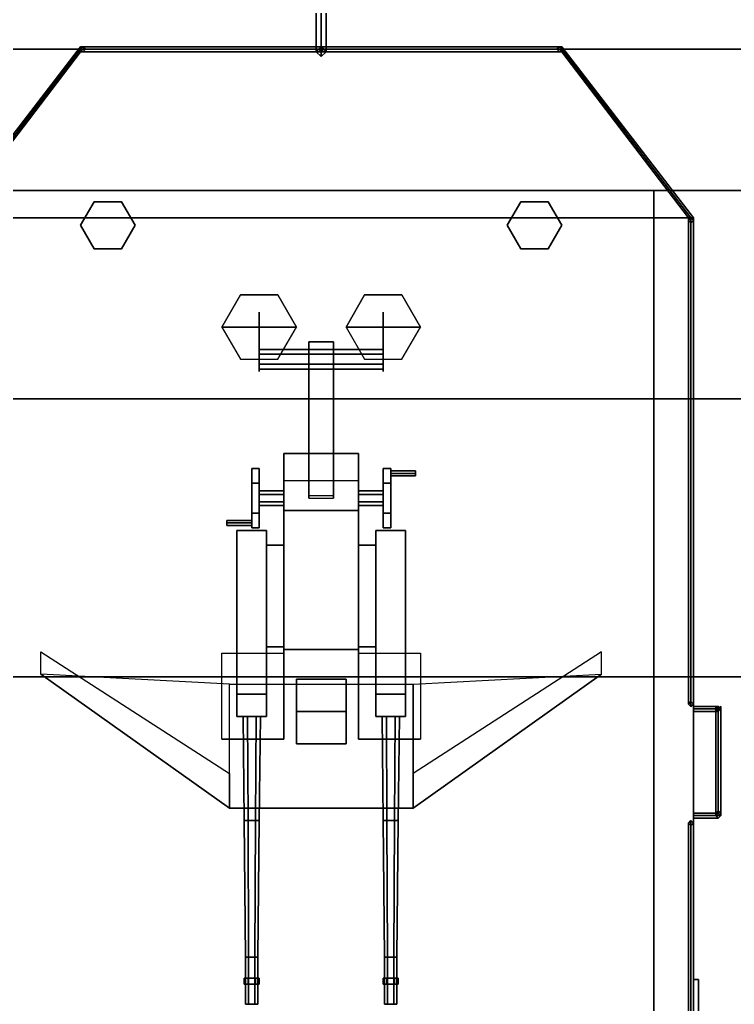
# Model space of a CAD drawing. Header units: millimetres. Extents: x -4.3 to 4.2, y -17.3 to 26.5.
# Drawn here: x -1.215 to 1.665, y 11.729 to 15.699 of the extents above; entities that cross this region are included whole.
import ezdxf

# ---------------------------------------------------------------- set-up
doc = ezdxf.new("R2010")
doc.units = ezdxf.units.MM
for name, color, linetype in [('gun', 1, 'Continuous'), ('railings', 6, 'Continuous'), ('sleeve', 5, 'Continuous'), ('turret', 2, 'Continuous')]:
    doc.layers.add(name, color=color, linetype=linetype)

msp = doc.modelspace()

# ---------------------------------------------------------------- linework, layer by layer
for points in [[(0, 15.59, 5.6), (-0.02, 15.57, 5.6), (-0.02, 17.09, 7.55), (0, 17.11, 7.55)], [(0.02, 15.57, 5.6), (0, 15.59, 5.6), (0, 17.11, 7.55), (0.02, 17.09, 7.55)], [(-0.02, 15.57, 5.6), (0, 15.55, 5.6), (0, 17.07, 7.55), (-0.02, 17.09, 7.55)], [(0, 15.55, 5.6), (0.02, 15.57, 5.6), (0.02, 17.09, 7.55), (0, 17.07, 7.55)], [(4.2, 16.87, -0.3447), (4.2, 10.97, -1.04), (-4.2, 10.97, -1.04), (-4.2, 16.87, -0.3447)], [(3.1, 15.01, 1.21), (4.2, 16.87, 1.21), (-4.2, 16.87, 1.21), (-3.1, 15.01, 1.21)], [(-3.83, 15.58, 3.17), (-3.25, 16.37, 3.17), (3.25, 16.37, 3.17), (3.83, 15.58, 3.17)], [(3.83, 15.58, 3.4), (3.25, 16.37, 3.4), (-3.25, 16.37, 3.4), (-3.83, 15.58, 3.4)], [(-3.83, 14.17, 3.17), (-3.83, 15.58, 3.17), (3.83, 15.58, 3.17), (3.83, 14.17, 3.17)], [(3.83, 14.17, 3.4), (3.83, 15.58, 3.4), (-3.83, 15.58, 3.4), (-3.83, 14.17, 3.4)], [(-1.5, 14.9, 5.5), (-0.97, 15.59, 5.5), (0.97, 15.59, 5.5), (1.5, 14.9, 5.5)], [(1.5, 14.9, 5.6), (0.97, 15.59, 5.6), (-0.97, 15.59, 5.6), (-1.5, 14.9, 5.6)], [(-0.97, 15.59, 5.6), (-0.97, 15.59, 5.5), (-1.5, 14.9, 5.5), (-1.5, 14.9, 5.6)], [(0.97, 15.59, 5.6), (0.97, 15.59, 5.5), (-0.97, 15.59, 5.5), (-0.97, 15.59, 5.6)], [(1.5, 14.9, 5.5), (0.97, 15.59, 5.5), (0.97, 15.59, 5.6), (1.5, 14.9, 5.6)], [(1.34, 15.01, 1.21), (-1.34, 15.01, 1.21), (-1.34, 10, 1.21), (1.34, 10, 1.21)], [(1.34, 15.01, 1.21), (1.34, 10, 1.21), (1.34, 10, 3.17), (1.34, 15.01, 3.17)], [(3.1, 15.01, 3.17), (3.1, 15.01, 1.21), (1.34, 15.01, 1.21), (1.34, 15.01, 3.17)], [(-0.915, 14.9653, 3.4), (-0.97, 14.87, 3.4), (-0.97, 14.87, 5.5), (-0.915, 14.9653, 5.5)], [(-0.805, 14.9653, 3.4), (-0.915, 14.9653, 3.4), (-0.915, 14.9653, 5.5), (-0.805, 14.9653, 5.5)], [(-0.75, 14.87, 3.4), (-0.805, 14.9653, 3.4), (-0.805, 14.9653, 5.5), (-0.75, 14.87, 5.5)], [(0.805, 14.9653, 3.4), (0.75, 14.87, 3.4), (0.75, 14.87, 5.5), (0.805, 14.9653, 5.5)], [(0.915, 14.9653, 3.4), (0.805, 14.9653, 3.4), (0.805, 14.9653, 5.5), (0.915, 14.9653, 5.5)], [(0.97, 14.87, 3.4), (0.915, 14.9653, 3.4), (0.915, 14.9653, 5.5), (0.97, 14.87, 5.5)], [(1.5, 11.06, 5.6), (1.5, 14.9, 5.6), (-1.5, 14.9, 5.6), (-1.5, 11.06, 5.6)], [(-1.5, 13.05, 5.5), (-1.5, 14.9, 5.5), (1.5, 14.9, 5.5), (1.5, 13.05, 5.5)], [(1.5, 13.05, 5.5), (1.5, 14.9, 5.5), (1.5, 14.9, 5.6), (1.5, 8.95, 5.6)], [(-0.97, 14.87, 3.4), (-0.915, 14.7747, 3.4), (-0.915, 14.7747, 5.5), (-0.97, 14.87, 5.5)], [(-0.805, 14.7747, 3.4), (-0.75, 14.87, 3.4), (-0.75, 14.87, 5.5), (-0.805, 14.7747, 5.5)], [(0.75, 14.87, 3.4), (0.805, 14.7747, 3.4), (0.805, 14.7747, 5.5), (0.75, 14.87, 5.5)], [(0.915, 14.7747, 3.4), (0.97, 14.87, 3.4), (0.97, 14.87, 5.5), (0.915, 14.7747, 5.5)], [(-0.915, 14.7747, 3.4), (-0.805, 14.7747, 3.4), (-0.805, 14.7747, 5.5), (-0.915, 14.7747, 5.5)], [(0.805, 14.7747, 3.4), (0.915, 14.7747, 3.4), (0.915, 14.7747, 5.5), (0.805, 14.7747, 5.5)], [(3.25, 13.05, 3.4), (3.83, 14.17, 3.4), (-3.83, 14.17, 3.4), (-3.25, 13.05, 3.4)], [(-3.25, 13.05, 3.17), (-3.83, 14.17, 3.17), (3.83, 14.17, 3.17), (3.25, 13.05, 3.17)], [(-3.25, 10.08, 3.17), (-3.25, 13.05, 3.17), (3.25, 13.05, 3.17), (3.25, 10.08, 3.17)], [(1.5, 13.05, 5.5), (1.5, 13.05, 3.4), (-1.5, 13.05, 3.4), (-1.5, 13.05, 5.5)], [(3.25, 10.08, 3.4), (3.25, 13.05, 3.4), (1.5, 13.05, 3.4), (1.5, 8.95, 3.4)], [(1.5, 11.83, 3.52), (1.5, 13.05, 3.4), (1.5, 13.05, 5.5), (1.5, 11.83, 5.32)], [(1.5, 11.83, 3.52), (1.5, 10.38, 3.52), (1.5, 8.95, 3.4), (1.5, 13.05, 3.4)], [(1.5, 13.05, 5.5), (1.5, 8.95, 5.6), (1.5, 10.38, 5.32), (1.5, 11.83, 5.32)], [(1.5, 12.93, 5.56), (1.5, 12.92, 5.57), (1.61, 12.92, 5.57), (1.6, 12.93, 5.56)], [(1.5, 12.92, 5.55), (1.5, 12.93, 5.56), (1.6, 12.93, 5.56), (1.59, 12.92, 5.55)], [(1.5, 12.91, 5.56), (1.5, 12.92, 5.55), (1.59, 12.92, 5.55), (1.6, 12.91, 5.56)], [(1.5, 12.92, 5.57), (1.5, 12.91, 5.56), (1.6, 12.91, 5.56), (1.61, 12.92, 5.57)], [(1.6, 12.93, 3.4), (1.59, 12.92, 3.4), (1.59, 12.92, 5.55), (1.6, 12.93, 5.56)], [(1.6, 12.92, 3.85), (1.59, 12.93, 3.84), (1.59, 12.5, 3.84), (1.6, 12.51, 3.85)], [(1.59, 12.93, 3.84), (1.6, 12.92, 3.83), (1.6, 12.51, 3.83), (1.59, 12.5, 3.84)], [(1.6, 12.92, 3.57), (1.59, 12.93, 3.56), (1.59, 12.5, 3.56), (1.6, 12.51, 3.57)], [(1.59, 12.93, 3.56), (1.6, 12.92, 3.55), (1.6, 12.51, 3.55), (1.59, 12.5, 3.56)], [(1.59, 12.92, 3.4), (1.6, 12.91, 3.4), (1.6, 12.91, 5.56), (1.59, 12.92, 5.55)], [(1.6, 12.91, 4.67), (1.59, 12.92, 4.66), (1.59, 12.49, 4.66), (1.6, 12.5, 4.67)], [(1.59, 12.92, 4.66), (1.6, 12.91, 4.65), (1.6, 12.5, 4.65), (1.59, 12.49, 4.66)], [(1.6, 12.91, 4.39), (1.59, 12.92, 4.38), (1.59, 12.49, 4.38), (1.6, 12.5, 4.39)], [(1.59, 12.92, 4.38), (1.6, 12.91, 4.37), (1.6, 12.5, 4.37), (1.59, 12.49, 4.38)], [(1.6, 12.91, 4.12), (1.59, 12.92, 4.11), (1.59, 12.49, 4.11), (1.6, 12.5, 4.12)], [(1.59, 12.92, 4.11), (1.6, 12.91, 4.1), (1.6, 12.5, 4.1), (1.59, 12.49, 4.11)], [(1.6, 12.91, 5.5), (1.59, 12.92, 5.49), (1.59, 12.49, 5.49), (1.6, 12.5, 5.5)], [(1.59, 12.92, 5.49), (1.6, 12.91, 5.48), (1.6, 12.5, 5.48), (1.59, 12.49, 5.49)], [(1.6, 12.91, 5.22), (1.59, 12.92, 5.21), (1.59, 12.49, 5.21), (1.6, 12.5, 5.22)], [(1.59, 12.92, 5.21), (1.6, 12.91, 5.2), (1.6, 12.5, 5.2), (1.59, 12.49, 5.21)], [(1.6, 12.91, 4.95), (1.59, 12.92, 4.94), (1.59, 12.49, 4.94), (1.6, 12.5, 4.95)], [(1.59, 12.92, 4.94), (1.6, 12.91, 4.93), (1.6, 12.5, 4.93), (1.59, 12.49, 4.94)], [(1.61, 12.92, 3.4), (1.6, 12.93, 3.4), (1.6, 12.93, 5.56), (1.61, 12.92, 5.57)], [(1.61, 12.93, 3.84), (1.6, 12.92, 3.85), (1.6, 12.51, 3.85), (1.61, 12.5, 3.84)], [(1.6, 12.92, 3.83), (1.61, 12.93, 3.84), (1.61, 12.5, 3.84), (1.6, 12.51, 3.83)], [(1.61, 12.93, 3.56), (1.6, 12.92, 3.57), (1.6, 12.51, 3.57), (1.61, 12.5, 3.56)], [(1.6, 12.92, 3.55), (1.61, 12.93, 3.56), (1.61, 12.5, 3.56), (1.6, 12.51, 3.55)], [(1.6, 12.91, 3.4), (1.61, 12.92, 3.4), (1.61, 12.92, 5.57), (1.6, 12.91, 5.56)], [(1.61, 12.92, 4.66), (1.6, 12.91, 4.67), (1.6, 12.5, 4.67), (1.61, 12.49, 4.66)], [(1.6, 12.91, 4.65), (1.61, 12.92, 4.66), (1.61, 12.49, 4.66), (1.6, 12.5, 4.65)], [(1.61, 12.92, 4.38), (1.6, 12.91, 4.39), (1.6, 12.5, 4.39), (1.61, 12.49, 4.38)], [(1.6, 12.91, 4.37), (1.61, 12.92, 4.38), (1.61, 12.49, 4.38), (1.6, 12.5, 4.37)], [(1.61, 12.92, 4.11), (1.6, 12.91, 4.12), (1.6, 12.5, 4.12), (1.61, 12.49, 4.11)], [(1.6, 12.91, 4.1), (1.61, 12.92, 4.11), (1.61, 12.49, 4.11), (1.6, 12.5, 4.1)], [(1.61, 12.92, 5.49), (1.6, 12.91, 5.5), (1.6, 12.5, 5.5), (1.61, 12.49, 5.49)], [(1.6, 12.91, 5.48), (1.61, 12.92, 5.49), (1.61, 12.49, 5.49), (1.6, 12.5, 5.48)], [(1.61, 12.92, 5.21), (1.6, 12.91, 5.22), (1.6, 12.5, 5.22), (1.61, 12.49, 5.21)], [(1.6, 12.91, 5.2), (1.61, 12.92, 5.21), (1.61, 12.49, 5.21), (1.6, 12.5, 5.2)], [(1.61, 12.92, 4.94), (1.6, 12.91, 4.95), (1.6, 12.5, 4.95), (1.61, 12.49, 4.94)], [(1.6, 12.91, 4.93), (1.61, 12.92, 4.94), (1.61, 12.49, 4.94), (1.6, 12.5, 4.93)], [(1.5, 12.5, 5.56), (1.5, 12.49, 5.57), (1.61, 12.49, 5.57), (1.6, 12.5, 5.56)], [(1.5, 12.49, 5.55), (1.5, 12.5, 5.56), (1.6, 12.5, 5.56), (1.59, 12.49, 5.55)], [(1.5, 12.48, 5.56), (1.5, 12.49, 5.55), (1.59, 12.49, 5.55), (1.6, 12.48, 5.56)], [(1.5, 12.49, 5.57), (1.5, 12.48, 5.56), (1.6, 12.48, 5.56), (1.61, 12.49, 5.57)], [(1.6, 12.5, 3.4), (1.59, 12.49, 3.4), (1.59, 12.49, 5.55), (1.6, 12.5, 5.56)], [(1.59, 12.49, 3.4), (1.6, 12.48, 3.4), (1.6, 12.48, 5.56), (1.59, 12.49, 5.55)], [(1.61, 12.49, 3.4), (1.6, 12.5, 3.4), (1.6, 12.5, 5.56), (1.61, 12.49, 5.57)], [(1.6, 12.48, 3.4), (1.61, 12.49, 3.4), (1.61, 12.49, 5.57), (1.6, 12.48, 5.56)], [(1.52, 11.83, 5.32), (1.52, 11.83, 3.52), (1.5, 11.83, 3.52), (1.5, 11.83, 5.32)], [(1.52, 11.83, 3.52), (1.52, 11.15, 3.52), (1.5, 11.15, 3.52), (1.5, 11.83, 3.52)], [(1.5, 11.83, 5.32), (1.5, 11.15, 5.32), (1.52, 11.15, 5.32), (1.52, 11.83, 5.32)], [(1.52, 11.15, 5.32), (1.52, 11.15, 3.52), (1.52, 11.83, 3.52), (1.52, 11.83, 5.32)]]:
    msp.add_3dface(points)
at = {"layer": 'gun'}
for points in [[(-0.31, 12.47, 6.35), (-0.295, 12.47, 6.376), (-0.2975, 12.89, 6.3803), (-0.315, 12.89, 6.35)], [(-0.295, 12.47, 6.324), (-0.31, 12.47, 6.35), (-0.315, 12.89, 6.35), (-0.2975, 12.89, 6.3197)], [(-0.295, 12.47, 6.604), (-0.31, 12.47, 6.63), (-0.315, 12.89, 6.63), (-0.2975, 12.89, 6.5997)], [(-0.31, 12.47, 6.63), (-0.295, 12.47, 6.656), (-0.2975, 12.89, 6.6603), (-0.315, 12.89, 6.63)], [(-0.265, 12.47, 6.324), (-0.295, 12.47, 6.324), (-0.2975, 12.89, 6.3197), (-0.2625, 12.89, 6.3197)], [(-0.295, 12.47, 6.376), (-0.265, 12.47, 6.376), (-0.2625, 12.89, 6.3803), (-0.2975, 12.89, 6.3803)], [(-0.295, 12.47, 6.656), (-0.265, 12.47, 6.656), (-0.2625, 12.89, 6.6603), (-0.2975, 12.89, 6.6603)], [(-0.265, 12.47, 6.604), (-0.295, 12.47, 6.604), (-0.2975, 12.89, 6.5997), (-0.2625, 12.89, 6.5997)], [(-0.265, 12.47, 6.376), (-0.25, 12.47, 6.35), (-0.245, 12.89, 6.35), (-0.2625, 12.89, 6.3803)], [(-0.25, 12.47, 6.35), (-0.265, 12.47, 6.324), (-0.2625, 12.89, 6.3197), (-0.245, 12.89, 6.35)], [(-0.25, 12.47, 6.63), (-0.265, 12.47, 6.604), (-0.2625, 12.89, 6.5997), (-0.245, 12.89, 6.63)], [(-0.265, 12.47, 6.656), (-0.25, 12.47, 6.63), (-0.245, 12.89, 6.63), (-0.2625, 12.89, 6.6603)], [(0.265, 12.47, 6.324), (0.25, 12.47, 6.35), (0.245, 12.89, 6.35), (0.2625, 12.89, 6.3197)], [(0.25, 12.47, 6.35), (0.265, 12.47, 6.376), (0.2625, 12.89, 6.3803), (0.245, 12.89, 6.35)], [(0.265, 12.47, 6.604), (0.25, 12.47, 6.63), (0.245, 12.89, 6.63), (0.2625, 12.89, 6.5997)], [(0.25, 12.47, 6.63), (0.265, 12.47, 6.656), (0.2625, 12.89, 6.6603), (0.245, 12.89, 6.63)], [(0.265, 12.47, 6.376), (0.295, 12.47, 6.376), (0.2975, 12.89, 6.3803), (0.2625, 12.89, 6.3803)], [(0.295, 12.47, 6.324), (0.265, 12.47, 6.324), (0.2625, 12.89, 6.3197), (0.2975, 12.89, 6.3197)], [(0.265, 12.47, 6.656), (0.295, 12.47, 6.656), (0.2975, 12.89, 6.6603), (0.2625, 12.89, 6.6603)], [(0.295, 12.47, 6.604), (0.265, 12.47, 6.604), (0.2625, 12.89, 6.5997), (0.2975, 12.89, 6.5997)], [(0.31, 12.47, 6.35), (0.295, 12.47, 6.324), (0.2975, 12.89, 6.3197), (0.315, 12.89, 6.35)], [(0.295, 12.47, 6.376), (0.31, 12.47, 6.35), (0.315, 12.89, 6.35), (0.2975, 12.89, 6.3803)], [(0.31, 12.47, 6.63), (0.295, 12.47, 6.604), (0.2975, 12.89, 6.5997), (0.315, 12.89, 6.63)], [(0.295, 12.47, 6.656), (0.31, 12.47, 6.63), (0.315, 12.89, 6.63), (0.2975, 12.89, 6.6603)], [(-0.295, 12.47, 6.376), (-0.31, 12.47, 6.35), (-0.305, 11.92, 6.35), (-0.2925, 11.92, 6.3717)], [(-0.31, 12.47, 6.35), (-0.295, 12.47, 6.324), (-0.2925, 11.92, 6.3283), (-0.305, 11.92, 6.35)], [(-0.31, 12.47, 6.63), (-0.295, 12.47, 6.604), (-0.2925, 11.92, 6.6083), (-0.305, 11.92, 6.63)], [(-0.295, 12.47, 6.656), (-0.31, 12.47, 6.63), (-0.305, 11.92, 6.63), (-0.2925, 11.92, 6.6517)], [(-0.295, 12.47, 6.324), (-0.265, 12.47, 6.324), (-0.2675, 11.92, 6.3283), (-0.2925, 11.92, 6.3283)], [(-0.265, 12.47, 6.376), (-0.295, 12.47, 6.376), (-0.2925, 11.92, 6.3717), (-0.2675, 11.92, 6.3717)], [(-0.265, 12.47, 6.656), (-0.295, 12.47, 6.656), (-0.2925, 11.92, 6.6517), (-0.2675, 11.92, 6.6517)], [(-0.295, 12.47, 6.604), (-0.265, 12.47, 6.604), (-0.2675, 11.92, 6.6083), (-0.2925, 11.92, 6.6083)], [(-0.25, 12.47, 6.35), (-0.265, 12.47, 6.376), (-0.2675, 11.92, 6.3717), (-0.255, 11.92, 6.35)], [(-0.265, 12.47, 6.324), (-0.25, 12.47, 6.35), (-0.255, 11.92, 6.35), (-0.2675, 11.92, 6.3283)], [(-0.265, 12.47, 6.604), (-0.25, 12.47, 6.63), (-0.255, 11.92, 6.63), (-0.2675, 11.92, 6.6083)], [(-0.25, 12.47, 6.63), (-0.265, 12.47, 6.656), (-0.2675, 11.92, 6.6517), (-0.255, 11.92, 6.63)], [(0.25, 12.47, 6.35), (0.265, 12.47, 6.324), (0.2675, 11.92, 6.3283), (0.255, 11.92, 6.35)], [(0.265, 12.47, 6.376), (0.25, 12.47, 6.35), (0.255, 11.92, 6.35), (0.2675, 11.92, 6.3717)], [(0.25, 12.47, 6.63), (0.265, 12.47, 6.604), (0.2675, 11.92, 6.6083), (0.255, 11.92, 6.63)], [(0.265, 12.47, 6.656), (0.25, 12.47, 6.63), (0.255, 11.92, 6.63), (0.2675, 11.92, 6.6517)], [(0.295, 12.47, 6.376), (0.265, 12.47, 6.376), (0.2675, 11.92, 6.3717), (0.2925, 11.92, 6.3717)], [(0.265, 12.47, 6.324), (0.295, 12.47, 6.324), (0.2925, 11.92, 6.3283), (0.2675, 11.92, 6.3283)], [(0.295, 12.47, 6.656), (0.265, 12.47, 6.656), (0.2675, 11.92, 6.6517), (0.2925, 11.92, 6.6517)], [(0.265, 12.47, 6.604), (0.295, 12.47, 6.604), (0.2925, 11.92, 6.6083), (0.2675, 11.92, 6.6083)], [(0.295, 12.47, 6.324), (0.31, 12.47, 6.35), (0.305, 11.92, 6.35), (0.2925, 11.92, 6.3283)], [(0.31, 12.47, 6.35), (0.295, 12.47, 6.376), (0.2925, 11.92, 6.3717), (0.305, 11.92, 6.35)], [(0.295, 12.47, 6.604), (0.31, 12.47, 6.63), (0.305, 11.92, 6.63), (0.2925, 11.92, 6.6083)], [(0.31, 12.47, 6.63), (0.295, 12.47, 6.656), (0.2925, 11.92, 6.6517), (0.305, 11.92, 6.63)], [(-0.305, 11.73, 6.35), (-0.2925, 11.73, 6.3717), (-0.2925, 11.92, 6.3717), (-0.305, 11.92, 6.35)], [(-0.2925, 11.73, 6.3283), (-0.305, 11.73, 6.35), (-0.305, 11.92, 6.35), (-0.2925, 11.92, 6.3283)], [(-0.2925, 11.73, 6.6083), (-0.305, 11.73, 6.63), (-0.305, 11.92, 6.63), (-0.2925, 11.92, 6.6083)], [(-0.305, 11.73, 6.63), (-0.2925, 11.73, 6.6517), (-0.2925, 11.92, 6.6517), (-0.305, 11.92, 6.63)], [(-0.2675, 11.73, 6.3283), (-0.2925, 11.73, 6.3283), (-0.2925, 11.92, 6.3283), (-0.2675, 11.92, 6.3283)], [(-0.2925, 11.73, 6.3717), (-0.2675, 11.73, 6.3717), (-0.2675, 11.92, 6.3717), (-0.2925, 11.92, 6.3717)], [(-0.2925, 11.73, 6.6517), (-0.2675, 11.73, 6.6517), (-0.2675, 11.92, 6.6517), (-0.2925, 11.92, 6.6517)], [(-0.2675, 11.73, 6.6083), (-0.2925, 11.73, 6.6083), (-0.2925, 11.92, 6.6083), (-0.2675, 11.92, 6.6083)], [(-0.2675, 11.73, 6.3717), (-0.255, 11.73, 6.35), (-0.255, 11.92, 6.35), (-0.2675, 11.92, 6.3717)], [(-0.255, 11.73, 6.35), (-0.2675, 11.73, 6.3283), (-0.2675, 11.92, 6.3283), (-0.255, 11.92, 6.35)], [(-0.255, 11.73, 6.63), (-0.2675, 11.73, 6.6083), (-0.2675, 11.92, 6.6083), (-0.255, 11.92, 6.63)], [(-0.2675, 11.73, 6.6517), (-0.255, 11.73, 6.63), (-0.255, 11.92, 6.63), (-0.2675, 11.92, 6.6517)], [(0.2675, 11.73, 6.3283), (0.255, 11.73, 6.35), (0.255, 11.92, 6.35), (0.2675, 11.92, 6.3283)], [(0.255, 11.73, 6.35), (0.2675, 11.73, 6.3717), (0.2675, 11.92, 6.3717), (0.255, 11.92, 6.35)], [(0.2675, 11.73, 6.6083), (0.255, 11.73, 6.63), (0.255, 11.92, 6.63), (0.2675, 11.92, 6.6083)], [(0.255, 11.73, 6.63), (0.2675, 11.73, 6.6517), (0.2675, 11.92, 6.6517), (0.255, 11.92, 6.63)], [(0.2675, 11.73, 6.3717), (0.2925, 11.73, 6.3717), (0.2925, 11.92, 6.3717), (0.2675, 11.92, 6.3717)], [(0.2925, 11.73, 6.3283), (0.2675, 11.73, 6.3283), (0.2675, 11.92, 6.3283), (0.2925, 11.92, 6.3283)], [(0.2675, 11.73, 6.6517), (0.2925, 11.73, 6.6517), (0.2925, 11.92, 6.6517), (0.2675, 11.92, 6.6517)], [(0.2925, 11.73, 6.6083), (0.2675, 11.73, 6.6083), (0.2675, 11.92, 6.6083), (0.2925, 11.92, 6.6083)], [(0.305, 11.73, 6.35), (0.2925, 11.73, 6.3283), (0.2925, 11.92, 6.3283), (0.305, 11.92, 6.35)], [(0.2925, 11.73, 6.3717), (0.305, 11.73, 6.35), (0.305, 11.92, 6.35), (0.2925, 11.92, 6.3717)], [(0.305, 11.73, 6.63), (0.2925, 11.73, 6.6083), (0.2925, 11.92, 6.6083), (0.305, 11.92, 6.63)], [(0.2925, 11.73, 6.6517), (0.305, 11.73, 6.63), (0.305, 11.92, 6.63), (0.2925, 11.92, 6.6517)], [(-0.31, 11.81, 6.35), (-0.295, 11.81, 6.376), (-0.295, 11.835, 6.376), (-0.31, 11.835, 6.35)], [(-0.295, 11.835, 6.376), (-0.265, 11.835, 6.376), (-0.25, 11.835, 6.35), (-0.31, 11.835, 6.35)], [(-0.295, 11.81, 6.324), (-0.31, 11.81, 6.35), (-0.31, 11.835, 6.35), (-0.295, 11.835, 6.324)], [(-0.31, 11.835, 6.35), (-0.25, 11.835, 6.35), (-0.265, 11.835, 6.324), (-0.295, 11.835, 6.324)], [(-0.31, 11.835, 6.63), (-0.25, 11.835, 6.63), (-0.265, 11.835, 6.604), (-0.295, 11.835, 6.604)], [(-0.295, 11.81, 6.604), (-0.31, 11.81, 6.63), (-0.31, 11.835, 6.63), (-0.295, 11.835, 6.604)], [(-0.295, 11.835, 6.656), (-0.265, 11.835, 6.656), (-0.25, 11.835, 6.63), (-0.31, 11.835, 6.63)], [(-0.31, 11.81, 6.63), (-0.295, 11.81, 6.656), (-0.295, 11.835, 6.656), (-0.31, 11.835, 6.63)], [(-0.265, 11.81, 6.324), (-0.295, 11.81, 6.324), (-0.295, 11.835, 6.324), (-0.265, 11.835, 6.324)], [(-0.295, 11.81, 6.376), (-0.265, 11.81, 6.376), (-0.265, 11.835, 6.376), (-0.295, 11.835, 6.376)], [(-0.295, 11.81, 6.656), (-0.265, 11.81, 6.656), (-0.265, 11.835, 6.656), (-0.295, 11.835, 6.656)], [(-0.265, 11.81, 6.604), (-0.295, 11.81, 6.604), (-0.295, 11.835, 6.604), (-0.265, 11.835, 6.604)], [(-0.265, 11.81, 6.376), (-0.25, 11.81, 6.35), (-0.25, 11.835, 6.35), (-0.265, 11.835, 6.376)], [(-0.25, 11.81, 6.35), (-0.265, 11.81, 6.324), (-0.265, 11.835, 6.324), (-0.25, 11.835, 6.35)], [(-0.25, 11.81, 6.63), (-0.265, 11.81, 6.604), (-0.265, 11.835, 6.604), (-0.25, 11.835, 6.63)], [(-0.265, 11.81, 6.656), (-0.25, 11.81, 6.63), (-0.25, 11.835, 6.63), (-0.265, 11.835, 6.656)], [(0.25, 11.835, 6.35), (0.31, 11.835, 6.35), (0.295, 11.835, 6.324), (0.265, 11.835, 6.324)], [(0.265, 11.81, 6.324), (0.25, 11.81, 6.35), (0.25, 11.835, 6.35), (0.265, 11.835, 6.324)], [(0.265, 11.835, 6.376), (0.295, 11.835, 6.376), (0.31, 11.835, 6.35), (0.25, 11.835, 6.35)], [(0.25, 11.81, 6.35), (0.265, 11.81, 6.376), (0.265, 11.835, 6.376), (0.25, 11.835, 6.35)], [(0.265, 11.81, 6.604), (0.25, 11.81, 6.63), (0.25, 11.835, 6.63), (0.265, 11.835, 6.604)], [(0.25, 11.835, 6.63), (0.31, 11.835, 6.63), (0.295, 11.835, 6.604), (0.265, 11.835, 6.604)], [(0.25, 11.81, 6.63), (0.265, 11.81, 6.656), (0.265, 11.835, 6.656), (0.25, 11.835, 6.63)], [(0.265, 11.835, 6.656), (0.295, 11.835, 6.656), (0.31, 11.835, 6.63), (0.25, 11.835, 6.63)], [(0.265, 11.81, 6.376), (0.295, 11.81, 6.376), (0.295, 11.835, 6.376), (0.265, 11.835, 6.376)], [(0.295, 11.81, 6.324), (0.265, 11.81, 6.324), (0.265, 11.835, 6.324), (0.295, 11.835, 6.324)], [(0.265, 11.81, 6.656), (0.295, 11.81, 6.656), (0.295, 11.835, 6.656), (0.265, 11.835, 6.656)], [(0.295, 11.81, 6.604), (0.265, 11.81, 6.604), (0.265, 11.835, 6.604), (0.295, 11.835, 6.604)], [(0.31, 11.81, 6.35), (0.295, 11.81, 6.324), (0.295, 11.835, 6.324), (0.31, 11.835, 6.35)], [(0.295, 11.81, 6.376), (0.31, 11.81, 6.35), (0.31, 11.835, 6.35), (0.295, 11.835, 6.376)], [(0.31, 11.81, 6.63), (0.295, 11.81, 6.604), (0.295, 11.835, 6.604), (0.31, 11.835, 6.63)], [(0.295, 11.81, 6.656), (0.31, 11.81, 6.63), (0.31, 11.835, 6.63), (0.295, 11.835, 6.656)], [(-0.31, 11.81, 6.35), (-0.25, 11.81, 6.35), (-0.265, 11.81, 6.376), (-0.295, 11.81, 6.376)], [(-0.295, 11.81, 6.324), (-0.265, 11.81, 6.324), (-0.25, 11.81, 6.35), (-0.31, 11.81, 6.35)], [(-0.295, 11.81, 6.604), (-0.265, 11.81, 6.604), (-0.25, 11.81, 6.63), (-0.31, 11.81, 6.63)], [(-0.31, 11.81, 6.63), (-0.25, 11.81, 6.63), (-0.265, 11.81, 6.656), (-0.295, 11.81, 6.656)], [(0.265, 11.81, 6.324), (0.295, 11.81, 6.324), (0.31, 11.81, 6.35), (0.25, 11.81, 6.35)], [(0.25, 11.81, 6.35), (0.31, 11.81, 6.35), (0.295, 11.81, 6.376), (0.265, 11.81, 6.376)], [(0.265, 11.81, 6.604), (0.295, 11.81, 6.604), (0.31, 11.81, 6.63), (0.25, 11.81, 6.63)], [(0.25, 11.81, 6.63), (0.31, 11.81, 6.63), (0.295, 11.81, 6.656), (0.265, 11.81, 6.656)], [(-0.305, 11.73, 6.35), (-0.255, 11.73, 6.35), (-0.2675, 11.73, 6.3717), (-0.2925, 11.73, 6.3717)], [(-0.2925, 11.73, 6.3283), (-0.2675, 11.73, 6.3283), (-0.255, 11.73, 6.35), (-0.305, 11.73, 6.35)], [(-0.2925, 11.73, 6.6083), (-0.2675, 11.73, 6.6083), (-0.255, 11.73, 6.63), (-0.305, 11.73, 6.63)], [(-0.305, 11.73, 6.63), (-0.255, 11.73, 6.63), (-0.2675, 11.73, 6.6517), (-0.2925, 11.73, 6.6517)], [(0.2675, 11.73, 6.3283), (0.2925, 11.73, 6.3283), (0.305, 11.73, 6.35), (0.255, 11.73, 6.35)], [(0.255, 11.73, 6.35), (0.305, 11.73, 6.35), (0.2925, 11.73, 6.3717), (0.2675, 11.73, 6.3717)], [(0.2675, 11.73, 6.6083), (0.2925, 11.73, 6.6083), (0.305, 11.73, 6.63), (0.255, 11.73, 6.63)], [(0.255, 11.73, 6.63), (0.305, 11.73, 6.63), (0.2925, 11.73, 6.6517), (0.2675, 11.73, 6.6517)]]:
    msp.add_3dface(points, dxfattribs=at)
at = {"layer": 'railings'}
for points in [[(-0.97, 15.58, 6.23), (-0.97, 15.59, 6.22), (-1.5, 14.9, 6.22), (-1.49, 14.9, 6.23)], [(-0.97, 15.59, 6.22), (-0.97, 15.58, 6.21), (-1.49, 14.9, 6.21), (-1.5, 14.9, 6.22)], [(-0.97, 15.57, 6.22), (-0.97, 15.58, 6.23), (-1.49, 14.9, 6.23), (-1.48, 14.9, 6.22)], [(-0.97, 15.58, 6.21), (-0.97, 15.57, 6.22), (-1.48, 14.9, 6.22), (-1.49, 14.9, 6.21)], [(0.97, 15.58, 6.23), (0.97, 15.59, 6.22), (-0.97, 15.59, 6.22), (-0.97, 15.58, 6.23)], [(0.97, 15.59, 6.22), (0.97, 15.58, 6.21), (-0.97, 15.58, 6.21), (-0.97, 15.59, 6.22)], [(-0.97, 15.58, 6.21), (-0.96, 15.59, 6.22), (-0.96, 15.59, 5.6), (-0.97, 15.58, 5.6)], [(0.97, 15.57, 6.22), (0.97, 15.58, 6.23), (-0.97, 15.58, 6.23), (-0.97, 15.57, 6.22)], [(0.97, 15.58, 6.21), (0.97, 15.57, 6.22), (-0.97, 15.57, 6.22), (-0.97, 15.58, 6.21)], [(-0.96, 15.57, 6.22), (-0.97, 15.58, 6.21), (-0.97, 15.58, 5.6), (-0.96, 15.57, 5.6)], [(-0.96, 15.59, 6.22), (-0.95, 15.58, 6.21), (-0.95, 15.58, 5.6), (-0.96, 15.59, 5.6)], [(-0.95, 15.58, 6.21), (-0.96, 15.57, 6.22), (-0.96, 15.57, 5.6), (-0.95, 15.58, 5.6)], [(-0.01, 15.58, 6.21), (0, 15.59, 6.22), (0, 15.59, 5.6), (-0.01, 15.58, 5.6)], [(0, 15.57, 6.22), (-0.01, 15.58, 6.21), (-0.01, 15.58, 5.6), (0, 15.57, 5.6)], [(0, 15.59, 6.22), (0.01, 15.58, 6.21), (0.01, 15.58, 5.6), (0, 15.59, 5.6)], [(0.01, 15.58, 6.21), (0, 15.57, 6.22), (0, 15.57, 5.6), (0.01, 15.58, 5.6)], [(0.95, 15.58, 6.21), (0.96, 15.59, 6.22), (0.96, 15.59, 5.6), (0.95, 15.58, 5.6)], [(0.96, 15.57, 6.22), (0.95, 15.58, 6.21), (0.95, 15.58, 5.6), (0.96, 15.57, 5.6)], [(0.96, 15.59, 6.22), (0.97, 15.58, 6.21), (0.97, 15.58, 5.6), (0.96, 15.59, 5.6)], [(0.97, 15.58, 6.21), (0.96, 15.57, 6.22), (0.96, 15.57, 5.6), (0.97, 15.58, 5.6)], [(0.97, 15.59, 6.22), (0.97, 15.58, 6.23), (1.49, 14.9, 6.23), (1.5, 14.9, 6.22)], [(0.97, 15.58, 6.21), (0.97, 15.59, 6.22), (1.5, 14.9, 6.22), (1.49, 14.9, 6.21)], [(0.97, 15.58, 6.23), (0.97, 15.57, 6.22), (1.48, 14.9, 6.22), (1.49, 14.9, 6.23)], [(0.97, 15.57, 6.22), (0.97, 15.58, 6.21), (1.49, 14.9, 6.21), (1.48, 14.9, 6.22)], [(1.49, 14.9, 6.23), (1.48, 14.9, 6.22), (1.48, 12.94, 6.22), (1.49, 12.93, 6.23)], [(1.48, 14.9, 6.22), (1.49, 14.9, 6.21), (1.49, 12.95, 6.21), (1.48, 12.94, 6.22)], [(1.48, 14.89, 6.22), (1.49, 14.9, 6.21), (1.49, 14.9, 5.6), (1.48, 14.89, 5.6)], [(1.49, 14.88, 6.21), (1.48, 14.89, 6.22), (1.48, 14.89, 5.6), (1.49, 14.88, 5.6)], [(1.5, 14.9, 6.22), (1.49, 14.9, 6.23), (1.49, 12.93, 6.23), (1.5, 12.94, 6.22)], [(1.49, 14.9, 6.21), (1.5, 14.9, 6.22), (1.5, 12.94, 6.22), (1.49, 12.95, 6.21)], [(1.49, 14.9, 6.21), (1.5, 14.89, 6.22), (1.5, 14.89, 5.6), (1.49, 14.9, 5.6)], [(1.5, 14.89, 6.22), (1.49, 14.88, 6.21), (1.49, 14.88, 5.6), (1.5, 14.89, 5.6)], [(1.48, 12.94, 6.22), (1.49, 12.95, 6.21), (1.49, 12.95, 5.6), (1.48, 12.94, 5.6)], [(1.49, 12.95, 6.21), (1.5, 12.94, 6.22), (1.5, 12.94, 5.6), (1.49, 12.95, 5.6)], [(1.49, 12.93, 6.23), (1.48, 12.94, 6.22), (1.48, 12.94, 5.6), (1.49, 12.93, 5.6)], [(1.5, 12.94, 6.22), (1.49, 12.93, 6.23), (1.49, 12.93, 5.6), (1.5, 12.94, 5.6)], [(1.48, 12.46, 6.22), (1.49, 12.47, 6.23), (1.49, 12.47, 5.6), (1.48, 12.46, 5.6)], [(1.49, 12.47, 6.23), (1.48, 12.46, 6.22), (1.48, 11.09, 6.22), (1.49, 11.08, 6.23)], [(1.49, 12.47, 6.23), (1.5, 12.46, 6.22), (1.5, 12.46, 5.6), (1.49, 12.47, 5.6)], [(1.5, 12.46, 6.22), (1.49, 12.47, 6.23), (1.49, 11.08, 6.23), (1.5, 11.09, 6.22)], [(1.49, 12.45, 6.21), (1.48, 12.46, 6.22), (1.48, 12.46, 5.6), (1.49, 12.45, 5.6)], [(1.48, 12.46, 6.22), (1.49, 12.45, 6.21), (1.49, 11.1, 6.21), (1.48, 11.09, 6.22)], [(1.5, 12.46, 6.22), (1.49, 12.45, 6.21), (1.49, 12.45, 5.6), (1.5, 12.46, 5.6)], [(1.49, 12.45, 6.21), (1.5, 12.46, 6.22), (1.5, 11.09, 6.22), (1.49, 11.1, 6.21)]]:
    msp.add_3dface(points, dxfattribs=at)
at = {"layer": 'sleeve'}
for points in [[(-0.25, 13.83, 6.7739), (-0.25, 13.89, 6.67), (-0.28, 13.89, 6.67), (-0.28, 13.83, 6.7739)], [(-0.28, 13.71, 6.5661), (-0.28, 13.83, 6.7739), (-0.28, 13.89, 6.67), (-0.28, 13.83, 6.5661)], [(-0.25, 13.89, 6.67), (-0.25, 13.83, 6.5661), (-0.28, 13.83, 6.5661), (-0.28, 13.89, 6.67)], [(-0.25, 13.83, 6.5661), (-0.25, 13.89, 6.67), (-0.25, 13.83, 6.7739), (-0.25, 13.71, 6.5661)], [(0.25, 13.89, 6.67), (0.25, 13.83, 6.7739), (0.28, 13.83, 6.7739), (0.28, 13.89, 6.67)], [(0.25, 13.83, 6.5661), (0.25, 13.89, 6.67), (0.28, 13.89, 6.67), (0.28, 13.83, 6.5661)], [(0.25, 13.83, 6.5661), (0.25, 13.71, 6.7739), (0.25, 13.83, 6.7739), (0.25, 13.89, 6.67)], [(0.28, 13.89, 6.67), (0.28, 13.83, 6.7739), (0.28, 13.71, 6.7739), (0.28, 13.83, 6.5661)], [(0.28, 13.88, 6.67), (0.28, 13.87, 6.68), (0.38, 13.87, 6.68), (0.38, 13.88, 6.67)], [(0.28, 13.87, 6.66), (0.28, 13.88, 6.67), (0.38, 13.88, 6.67), (0.38, 13.87, 6.66)], [(0.28, 13.87, 6.68), (0.28, 13.86, 6.67), (0.38, 13.86, 6.67), (0.38, 13.87, 6.68)], [(0.28, 13.86, 6.67), (0.28, 13.87, 6.66), (0.38, 13.87, 6.66), (0.38, 13.86, 6.67)], [(0.38, 13.88, 6.67), (0.38, 13.87, 6.68), (0.38, 13.86, 6.67), (0.38, 13.87, 6.66)], [(-0.25, 13.71, 6.7739), (-0.25, 13.83, 6.7739), (-0.28, 13.83, 6.7739), (-0.28, 13.71, 6.7739)], [(-0.25, 13.83, 6.5661), (-0.25, 13.71, 6.5661), (-0.28, 13.71, 6.5661), (-0.28, 13.83, 6.5661)], [(-0.28, 13.65, 6.67), (-0.28, 13.71, 6.7739), (-0.28, 13.83, 6.7739), (-0.28, 13.71, 6.5661)], [(-0.25, 13.71, 6.5661), (-0.25, 13.83, 6.7739), (-0.25, 13.71, 6.7739), (-0.25, 13.65, 6.67)], [(0.25, 13.83, 6.7739), (0.25, 13.71, 6.7739), (0.28, 13.71, 6.7739), (0.28, 13.83, 6.7739)], [(0.25, 13.71, 6.5661), (0.25, 13.83, 6.5661), (0.28, 13.83, 6.5661), (0.28, 13.71, 6.5661)], [(0.25, 13.71, 6.5661), (0.25, 13.65, 6.67), (0.25, 13.71, 6.7739), (0.25, 13.83, 6.5661)], [(0.28, 13.83, 6.5661), (0.28, 13.71, 6.7739), (0.28, 13.65, 6.67), (0.28, 13.71, 6.5661)], [(-0.15, 13.8, 6.67), (-0.15, 13.785, 6.644), (-0.25, 13.785, 6.644), (-0.25, 13.8, 6.67)], [(-0.15, 13.785, 6.696), (-0.15, 13.8, 6.67), (-0.25, 13.8, 6.67), (-0.25, 13.785, 6.696)], [(-0.15, 13.785, 6.644), (-0.15, 13.755, 6.644), (-0.25, 13.755, 6.644), (-0.25, 13.785, 6.644)], [(-0.15, 13.755, 6.696), (-0.15, 13.785, 6.696), (-0.25, 13.785, 6.696), (-0.25, 13.755, 6.696)], [(-0.15, 12.7987, 6.2151), (-0.15, 13.1451, 5.8687), (-0.15, 13.81, 6.17), (-0.15, 13.81, 6.2151)], [(-0.15, 12.8, 6.7049), (-0.15, 12.7987, 6.2151), (-0.15, 13.81, 6.2151), (-0.15, 13.81, 6.7049)], [(0.15, 12.7987, 6.2151), (0.15, 13.1451, 5.8687), (0.15, 13.81, 6.17), (0.15, 13.81, 6.2151)], [(0.15, 12.8, 6.7049), (0.15, 12.7987, 6.2151), (0.15, 13.81, 6.2151), (0.15, 13.81, 6.7049)], [(0.15, 13.8, 6.67), (0.15, 13.785, 6.696), (0.25, 13.785, 6.696), (0.25, 13.8, 6.67)], [(0.15, 13.785, 6.644), (0.15, 13.8, 6.67), (0.25, 13.8, 6.67), (0.25, 13.785, 6.644)], [(0.15, 13.785, 6.696), (0.15, 13.755, 6.696), (0.25, 13.755, 6.696), (0.25, 13.785, 6.696)], [(0.15, 13.755, 6.644), (0.15, 13.785, 6.644), (0.25, 13.785, 6.644), (0.25, 13.755, 6.644)], [(-0.15, 13.755, 6.644), (-0.15, 13.74, 6.67), (-0.25, 13.74, 6.67), (-0.25, 13.755, 6.644)], [(-0.15, 13.74, 6.67), (-0.15, 13.755, 6.696), (-0.25, 13.755, 6.696), (-0.25, 13.74, 6.67)], [(0.15, 13.755, 6.696), (0.15, 13.74, 6.67), (0.25, 13.74, 6.67), (0.25, 13.755, 6.696)], [(0.15, 13.74, 6.67), (0.15, 13.755, 6.644), (0.25, 13.755, 6.644), (0.25, 13.74, 6.67)], [(-0.25, 13.65, 6.67), (-0.25, 13.71, 6.7739), (-0.28, 13.71, 6.7739), (-0.28, 13.65, 6.67)], [(-0.25, 13.71, 6.5661), (-0.25, 13.65, 6.67), (-0.28, 13.65, 6.67), (-0.28, 13.71, 6.5661)], [(0.25, 13.71, 6.7739), (0.25, 13.65, 6.67), (0.28, 13.65, 6.67), (0.28, 13.71, 6.7739)], [(0.25, 13.65, 6.67), (0.25, 13.71, 6.5661), (0.28, 13.71, 6.5661), (0.28, 13.65, 6.67)], [(-0.38, 13.66, 6.67), (-0.38, 13.67, 6.68), (-0.38, 13.68, 6.67), (-0.38, 13.67, 6.66)], [(-0.28, 13.68, 6.67), (-0.28, 13.67, 6.66), (-0.38, 13.67, 6.66), (-0.38, 13.68, 6.67)], [(-0.28, 13.67, 6.68), (-0.28, 13.68, 6.67), (-0.38, 13.68, 6.67), (-0.38, 13.67, 6.68)], [(-0.28, 13.67, 6.66), (-0.28, 13.66, 6.67), (-0.38, 13.66, 6.67), (-0.38, 13.67, 6.66)], [(-0.28, 13.66, 6.67), (-0.28, 13.67, 6.68), (-0.38, 13.67, 6.68), (-0.38, 13.66, 6.67)], [(-0.34, 13.64, 6.42), (-0.34, 13.64, 6.27), (-0.34, 12.98, 6.27), (-0.34, 12.98, 6.42)], [(-0.22, 13.64, 6.42), (-0.22, 13.64, 6.27), (-0.34, 13.64, 6.27), (-0.34, 13.64, 6.42)], [(-0.34, 12.98, 6.27), (-0.34, 13.64, 6.27), (-0.22, 13.64, 6.27), (-0.22, 12.98, 6.27)], [(-0.22, 12.98, 6.42), (-0.22, 13.64, 6.42), (-0.34, 13.64, 6.42), (-0.34, 12.98, 6.42)], [(-0.22, 12.98, 6.7), (-0.22, 13.64, 6.7), (-0.34, 13.64, 6.7), (-0.34, 12.98, 6.7)], [(-0.34, 12.98, 6.55), (-0.34, 13.64, 6.55), (-0.22, 13.64, 6.55), (-0.22, 12.98, 6.55)], [(-0.22, 13.64, 6.7), (-0.22, 13.64, 6.55), (-0.34, 13.64, 6.55), (-0.34, 13.64, 6.7)], [(-0.34, 13.64, 6.7), (-0.34, 13.64, 6.55), (-0.34, 12.98, 6.55), (-0.34, 12.98, 6.7)], [(-0.22, 12.98, 6.27), (-0.22, 13.64, 6.27), (-0.22, 13.64, 6.42), (-0.22, 12.98, 6.42)], [(-0.22, 12.98, 6.55), (-0.22, 13.64, 6.55), (-0.22, 13.64, 6.7), (-0.22, 12.98, 6.7)], [(0.34, 12.98, 6.42), (0.34, 13.64, 6.42), (0.22, 13.64, 6.42), (0.22, 12.98, 6.42)], [(0.22, 12.98, 6.27), (0.22, 13.64, 6.27), (0.34, 13.64, 6.27), (0.34, 12.98, 6.27)], [(0.34, 13.64, 6.42), (0.34, 13.64, 6.27), (0.22, 13.64, 6.27), (0.22, 13.64, 6.42)], [(0.22, 13.64, 6.42), (0.22, 13.64, 6.27), (0.22, 12.98, 6.27), (0.22, 12.98, 6.42)], [(0.34, 12.98, 6.7), (0.34, 13.64, 6.7), (0.22, 13.64, 6.7), (0.22, 12.98, 6.7)], [(0.22, 12.98, 6.55), (0.22, 13.64, 6.55), (0.34, 13.64, 6.55), (0.34, 12.98, 6.55)], [(0.22, 13.64, 6.7), (0.22, 13.64, 6.55), (0.22, 12.98, 6.55), (0.22, 12.98, 6.7)], [(0.34, 13.64, 6.7), (0.34, 13.64, 6.55), (0.22, 13.64, 6.55), (0.22, 13.64, 6.7)], [(0.34, 12.98, 6.27), (0.34, 13.64, 6.27), (0.34, 13.64, 6.42), (0.34, 12.98, 6.42)], [(0.34, 12.98, 6.55), (0.34, 13.64, 6.55), (0.34, 13.64, 6.7), (0.34, 12.98, 6.7)], [(-0.15, 13.58, 6.4), (-0.15, 13.58, 6.29), (-0.22, 13.58, 6.29), (-0.22, 13.58, 6.4)], [(-0.22, 13.17, 6.29), (-0.22, 13.58, 6.29), (-0.15, 13.58, 6.29), (-0.15, 13.17, 6.29)], [(-0.15, 13.17, 6.4), (-0.15, 13.58, 6.4), (-0.22, 13.58, 6.4), (-0.22, 13.17, 6.4)], [(-0.15, 13.17, 6.68), (-0.15, 13.58, 6.68), (-0.22, 13.58, 6.68), (-0.22, 13.17, 6.68)], [(-0.22, 13.17, 6.57), (-0.22, 13.58, 6.57), (-0.15, 13.58, 6.57), (-0.15, 13.17, 6.57)], [(-0.15, 13.58, 6.68), (-0.15, 13.58, 6.57), (-0.22, 13.58, 6.57), (-0.22, 13.58, 6.68)], [(0.22, 13.58, 6.4), (0.22, 13.58, 6.29), (0.15, 13.58, 6.29), (0.15, 13.58, 6.4)], [(0.15, 13.17, 6.29), (0.15, 13.58, 6.29), (0.22, 13.58, 6.29), (0.22, 13.17, 6.29)], [(0.22, 13.17, 6.4), (0.22, 13.58, 6.4), (0.15, 13.58, 6.4), (0.15, 13.17, 6.4)], [(0.22, 13.17, 6.68), (0.22, 13.58, 6.68), (0.15, 13.58, 6.68), (0.15, 13.17, 6.68)], [(0.15, 13.17, 6.57), (0.15, 13.58, 6.57), (0.22, 13.58, 6.57), (0.22, 13.17, 6.57)], [(0.22, 13.58, 6.68), (0.22, 13.58, 6.57), (0.15, 13.58, 6.57), (0.15, 13.58, 6.68)], [(-0.4, 12.7987, 6.2151), (-0.4, 13.1451, 5.8687), (-0.15, 13.1451, 5.8687), (-0.15, 12.7987, 6.2151)], [(-0.22, 13.17, 6.4), (-0.22, 13.17, 6.29), (-0.15, 13.17, 6.29), (-0.15, 13.17, 6.4)], [(-0.22, 13.17, 6.68), (-0.22, 13.17, 6.57), (-0.15, 13.17, 6.57), (-0.15, 13.17, 6.68)], [(0.15, 13.17, 6.4), (0.15, 13.17, 6.29), (0.22, 13.17, 6.29), (0.22, 13.17, 6.4)], [(0.15, 13.17, 6.68), (0.15, 13.17, 6.57), (0.22, 13.17, 6.57), (0.22, 13.17, 6.68)], [(0.15, 12.7987, 6.2151), (0.15, 13.1451, 5.8687), (0.4, 13.1451, 5.8687), (0.4, 12.7987, 6.2151)], [(-0.34, 12.98, 6.42), (-0.34, 12.98, 6.27), (-0.34, 12.89, 6.32), (-0.34, 12.89, 6.38)], [(-0.34, 12.89, 6.32), (-0.34, 12.98, 6.27), (-0.22, 12.98, 6.27), (-0.22, 12.89, 6.32)], [(-0.22, 12.89, 6.38), (-0.22, 12.98, 6.42), (-0.34, 12.98, 6.42), (-0.34, 12.89, 6.38)], [(-0.22, 12.89, 6.66), (-0.22, 12.98, 6.7), (-0.34, 12.98, 6.7), (-0.34, 12.89, 6.66)], [(-0.34, 12.89, 6.6), (-0.34, 12.98, 6.55), (-0.22, 12.98, 6.55), (-0.22, 12.89, 6.6)], [(-0.34, 12.98, 6.7), (-0.34, 12.98, 6.55), (-0.34, 12.89, 6.6), (-0.34, 12.89, 6.66)], [(-0.22, 12.89, 6.32), (-0.22, 12.98, 6.27), (-0.22, 12.98, 6.42), (-0.22, 12.89, 6.38)], [(-0.22, 12.89, 6.6), (-0.22, 12.98, 6.55), (-0.22, 12.98, 6.7), (-0.22, 12.89, 6.66)], [(0.34, 12.89, 6.38), (0.34, 12.98, 6.42), (0.22, 12.98, 6.42), (0.22, 12.89, 6.38)], [(0.22, 12.89, 6.32), (0.22, 12.98, 6.27), (0.34, 12.98, 6.27), (0.34, 12.89, 6.32)], [(0.22, 12.98, 6.42), (0.22, 12.98, 6.27), (0.22, 12.89, 6.32), (0.22, 12.89, 6.38)], [(0.34, 12.89, 6.66), (0.34, 12.98, 6.7), (0.22, 12.98, 6.7), (0.22, 12.89, 6.66)], [(0.22, 12.89, 6.6), (0.22, 12.98, 6.55), (0.34, 12.98, 6.55), (0.34, 12.89, 6.6)], [(0.22, 12.98, 6.7), (0.22, 12.98, 6.55), (0.22, 12.89, 6.6), (0.22, 12.89, 6.66)], [(0.34, 12.89, 6.32), (0.34, 12.98, 6.27), (0.34, 12.98, 6.42), (0.34, 12.89, 6.38)], [(0.34, 12.89, 6.6), (0.34, 12.98, 6.55), (0.34, 12.98, 6.7), (0.34, 12.89, 6.66)], [(-0.34, 12.89, 6.38), (-0.34, 12.89, 6.32), (-0.22, 12.89, 6.32), (-0.22, 12.89, 6.38)], [(-0.34, 12.89, 6.66), (-0.34, 12.89, 6.6), (-0.22, 12.89, 6.6), (-0.22, 12.89, 6.66)], [(0.22, 12.89, 6.38), (0.22, 12.89, 6.32), (0.34, 12.89, 6.32), (0.34, 12.89, 6.38)], [(0.22, 12.89, 6.66), (0.22, 12.89, 6.6), (0.34, 12.89, 6.6), (0.34, 12.89, 6.66)], [(-0.4, 12.7987, 6.7049), (-0.4, 12.7987, 6.2151), (-0.15, 12.7987, 6.2151), (-0.15, 12.7987, 6.7049)], [(0.15, 12.7987, 6.7049), (0.15, 12.7987, 6.2151), (0.4, 12.7987, 6.2151), (0.4, 12.7987, 6.7049)]]:
    msp.add_3dface(points, dxfattribs=at)
at = {"layer": 'turret'}
for points in [[(-0.325, 14.5899, 6.45), (-0.4, 14.46, 6.45), (-0.4, 14.46, 6.65), (-0.325, 14.5899, 6.65)], [(-0.4, 14.46, 6.32), (-0.1, 14.46, 6.32), (-0.175, 14.5899, 6.32), (-0.325, 14.5899, 6.32)], [(-0.175, 14.5899, 6.45), (-0.325, 14.5899, 6.45), (-0.325, 14.5899, 6.65), (-0.175, 14.5899, 6.65)], [(-0.325, 14.5899, 6.32), (-0.175, 14.5899, 6.32), (-0.175, 14.5899, 6.45), (-0.325, 14.5899, 6.45)], [(-0.1, 14.46, 6.45), (-0.175, 14.5899, 6.45), (-0.175, 14.5899, 6.65), (-0.1, 14.46, 6.65)], [(0.175, 14.5899, 6.45), (0.1, 14.46, 6.45), (0.1, 14.46, 6.65), (0.175, 14.5899, 6.65)], [(0.1, 14.46, 6.32), (0.4, 14.46, 6.32), (0.325, 14.5899, 6.32), (0.175, 14.5899, 6.32)], [(0.325, 14.5899, 6.45), (0.175, 14.5899, 6.45), (0.175, 14.5899, 6.65), (0.325, 14.5899, 6.65)], [(0.175, 14.5899, 6.32), (0.325, 14.5899, 6.32), (0.325, 14.5899, 6.45), (0.175, 14.5899, 6.45)], [(0.4, 14.46, 6.45), (0.325, 14.5899, 6.45), (0.325, 14.5899, 6.65), (0.4, 14.46, 6.65)], [(-0.25, 14.42, 6.32), (-0.25, 14.52, 6.32), (-0.25, 14.39, 6.29), (-0.25, 14.28, 6.29)], [(0.25, 14.42, 6.32), (0.25, 14.52, 6.32), (0.25, 14.39, 6.29), (0.25, 14.28, 6.29)], [(-0.325, 14.3301, 6.32), (-0.175, 14.3301, 6.32), (-0.1, 14.46, 6.32), (-0.4, 14.46, 6.32)], [(0.175, 14.3301, 6.32), (0.325, 14.3301, 6.32), (0.4, 14.46, 6.32), (0.1, 14.46, 6.32)], [(-0.25, 14.28, 6.29), (-0.25, 14.39, 6.29), (-0.25, 14.36, 6.18), (-0.25, 14.29, 6.18)], [(0.05, 13.77, 6.26), (0.05, 14.4, 6.26), (-0.05, 14.4, 6.26), (-0.05, 13.77, 6.26)], [(-0.05, 13.78, 6.16), (-0.05, 14.4, 6.18), (0.05, 14.4, 6.18), (0.05, 13.78, 6.16)], [(-0.05, 14.4, 6.26), (-0.05, 14.4, 6.18), (-0.05, 13.78, 6.16), (-0.05, 13.77, 6.26)], [(0.05, 14.4, 6.26), (0.05, 14.4, 6.18), (-0.05, 14.4, 6.18), (-0.05, 14.4, 6.26)], [(0.05, 13.78, 6.16), (0.05, 14.4, 6.18), (0.05, 14.4, 6.26), (0.05, 13.77, 6.26)], [(0.25, 14.28, 6.29), (0.25, 14.39, 6.29), (0.25, 14.36, 6.18), (0.25, 14.29, 6.18)], [(-0.25, 14.35, 6.1854), (-0.25, 14.37, 6.22), (0.25, 14.37, 6.22), (0.25, 14.35, 6.1854)], [(-0.25, 14.37, 6.22), (-0.25, 14.35, 6.2546), (0.25, 14.35, 6.2546), (0.25, 14.37, 6.22)], [(-0.25, 14.35, 6.2546), (-0.25, 14.31, 6.2546), (0.25, 14.31, 6.2546), (0.25, 14.35, 6.2546)], [(-0.25, 14.31, 6.1854), (-0.25, 14.35, 6.1854), (0.25, 14.35, 6.1854), (0.25, 14.31, 6.1854)], [(-0.25, 14.29, 6.22), (-0.25, 14.31, 6.1854), (0.25, 14.31, 6.1854), (0.25, 14.29, 6.22)], [(-0.25, 14.31, 6.2546), (-0.25, 14.29, 6.22), (0.25, 14.29, 6.22), (0.25, 14.31, 6.2546)], [(0.15, 13.72, 6.66), (-0.15, 13.72, 6.66), (-0.15, 13.95, 7.4), (0.15, 13.95, 7.4)], [(-0.15, 13.16, 7.05), (-0.15, 13.95, 7.4), (-0.15, 13.72, 6.66), (-0.15, 13.05, 6.66)], [(0.15, 13.95, 7.4), (-0.15, 13.95, 7.4), (-0.15, 13.16, 7.05), (0.15, 13.16, 7.05)], [(0.15, 13.05, 6.66), (0.15, 13.72, 6.66), (0.15, 13.95, 7.4), (0.15, 13.16, 7.05)], [(-0.15, 13.05, 6.66), (-0.15, 13.72, 6.66), (-0.15, 13.84, 5.78), (-0.15, 13.02, 5.78)], [(0.15, 13.84, 5.78), (-0.15, 13.84, 5.78), (-0.15, 13.72, 6.66), (0.15, 13.72, 6.66)], [(0.15, 13.02, 5.78), (0.15, 13.84, 5.78), (0.15, 13.72, 6.66), (0.15, 13.05, 6.66)], [(-1.13, 13.15, 7.11), (-0.37, 12.66, 6.94), (-0.37, 12.52, 6.2), (-1.13, 13.06, 6.2)], [(0.15, 13.16, 7.05), (-0.15, 13.16, 7.05), (-0.15, 13.05, 6.66), (0.15, 13.05, 6.66)], [(1.13, 13.15, 7.11), (0.37, 12.66, 6.94), (0.37, 12.52, 6.2), (1.13, 13.06, 6.2)], [(-1.13, 13.06, 6.2), (-0.37, 12.52, 6.2), (-0.37, 12.52, 5.89), (-1.13, 13.06, 5.89)], [(-1.13, 13.06, 5.89), (-0.37, 12.52, 5.89), (-0.37, 13.02, 5.79), (-1.13, 13.06, 5.89)], [(0.15, 13.05, 6.66), (-0.15, 13.05, 6.66), (-0.15, 13.02, 5.78), (0.15, 13.02, 5.78)], [(-0.1, 13.0399, 6.465), (-0.1, 12.91, 6.54), (0.1, 12.91, 6.54), (0.1, 13.0399, 6.465)], [(-0.1, 13.0399, 6.465), (-0.1, 12.7801, 6.315), (-0.1, 12.7801, 6.465), (-0.1, 12.91, 6.54)], [(-0.1, 12.91, 6.24), (-0.1, 13.0399, 6.315), (0.1, 13.0399, 6.315), (0.1, 12.91, 6.24)], [(-0.1, 13.0399, 6.315), (-0.1, 13.0399, 6.465), (0.1, 13.0399, 6.465), (0.1, 13.0399, 6.315)], [(-0.1, 13.0399, 6.315), (-0.1, 12.91, 6.24), (-0.1, 12.7801, 6.315), (-0.1, 13.0399, 6.465)], [(0.1, 12.91, 6.54), (0.1, 12.7801, 6.465), (0.1, 12.7801, 6.315), (0.1, 13.0399, 6.465)], [(0.1, 13.0399, 6.465), (0.1, 12.7801, 6.315), (0.1, 12.91, 6.24), (0.1, 13.0399, 6.315)], [(1.13, 13.06, 6.2), (0.37, 12.52, 6.2), (0.37, 12.52, 5.89), (1.13, 13.06, 5.89)], [(1.13, 13.06, 5.89), (0.37, 12.52, 5.89), (0.37, 13.02, 5.79), (1.13, 13.06, 5.89)], [(0.37, 12.52, 5.89), (-0.37, 12.52, 5.89), (-0.37, 13.02, 5.79), (0.37, 13.02, 5.79)], [(-0.1, 12.91, 6.54), (-0.1, 12.7801, 6.465), (0.1, 12.7801, 6.465), (0.1, 12.91, 6.54)], [(-0.1, 12.7801, 6.315), (-0.1, 12.91, 6.24), (0.1, 12.91, 6.24), (0.1, 12.7801, 6.315)], [(-0.1, 12.7801, 6.465), (-0.1, 12.7801, 6.315), (0.1, 12.7801, 6.315), (0.1, 12.7801, 6.465)], [(0.37, 12.52, 6.2), (-0.37, 12.52, 6.2), (-0.37, 12.52, 5.89), (0.37, 12.52, 5.89)]]:
    msp.add_3dface(points, dxfattribs=at)

doc.saveas('drawing.dxf')
